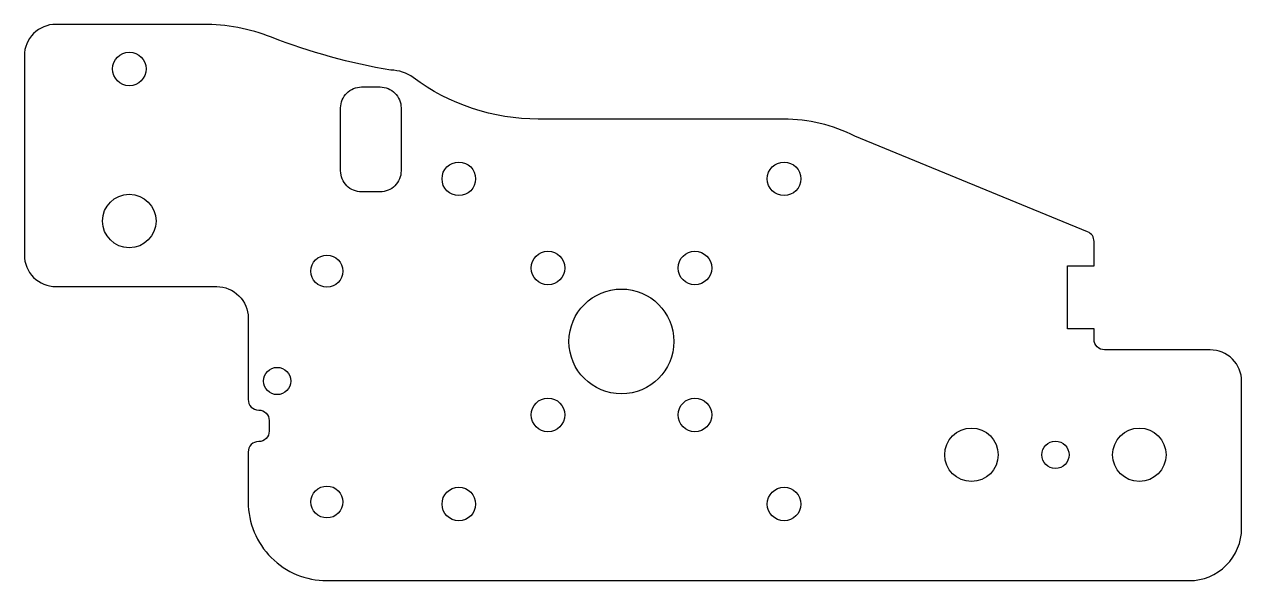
# Model space of a CAD drawing. Header units: millimetres. Extents: x -78 to 38, y -370 to -317.
import ezdxf

# ---------------------------------------------------------------- set-up
doc = ezdxf.new("R2010")
doc.units = ezdxf.units.MM
doc.layers.get('0').update_dxf_attribs({"linetype": 'CONTINUOUS'})

msp = doc.modelspace()

# ---------------------------------------------------------------- linework, layer by layer
for points in [[(38, -351.03, 0.414214), (35, -348.03), (24.94, -348.03, -0.414214), (23.94, -347.03), (23.94, -346.03), (21.4, -346.03), (21.4, -340.03), (23.94, -340.03), (23.94, -337.7, 0.303521), (23.32, -336.77), (1.14, -327.65, 0.117944), (-5.64, -326.03), (-29.03, -326.03, -0.16113), (-40.95, -322.08, 0.158572), (-43.07, -321.37, -0.051107), (-54.45, -318.23, 0.093199), (-60.98, -317), (-75, -317, 0.414214), (-78, -320), (-78, -323.4), (-78, -339, 0.414214), (-75, -342), (-59.67, -342, -0.414214), (-56.67, -345), (-56.67, -352.77, 0.414214), (-55.67, -353.77, -0.414214), (-54.67, -354.77), (-54.67, -355.77, -0.414214), (-55.67, -356.77, 0.414214), (-56.67, -357.77), (-56.67, -362.53, 0.414214), (-49.17, -370.03), (33, -370.03, 0.414214), (38, -365.03)], [(-47.86, -330.97), (-47.86, -324.97, -0.414214), (-45.86, -322.97), (-44.1, -322.97, -0.414214), (-42.1, -324.97), (-42.1, -330.97, -0.414214), (-44.1, -332.97), (-45.86, -332.97, -0.414214)]]:
    msp.add_lwpolyline(points, format="xyb", close=True)
for centre, radius in [((-68, -321.25), 1.6), ((-36.6, -331.73), 1.6), ((-5.6, -331.73), 1.6), ((-68, -335.75), 2.55), ((-28.1, -340.23), 1.6), ((-14.1, -340.23), 1.6), ((-49.17, -340.53), 1.52), ((-21.1, -347.23), 5), ((-53.91, -351), 1.3), ((-28.1, -354.23), 1.6), ((-14.1, -354.23), 1.6), ((12.25, -358.03), 2.55), ((28.25, -358.03), 2.55), ((20.25, -358.03), 1.3), ((-49.17, -362.53), 1.52), ((-36.6, -362.73), 1.6), ((-5.6, -362.73), 1.6)]:
    msp.add_circle(centre, radius)

doc.saveas('drawing.dxf')
